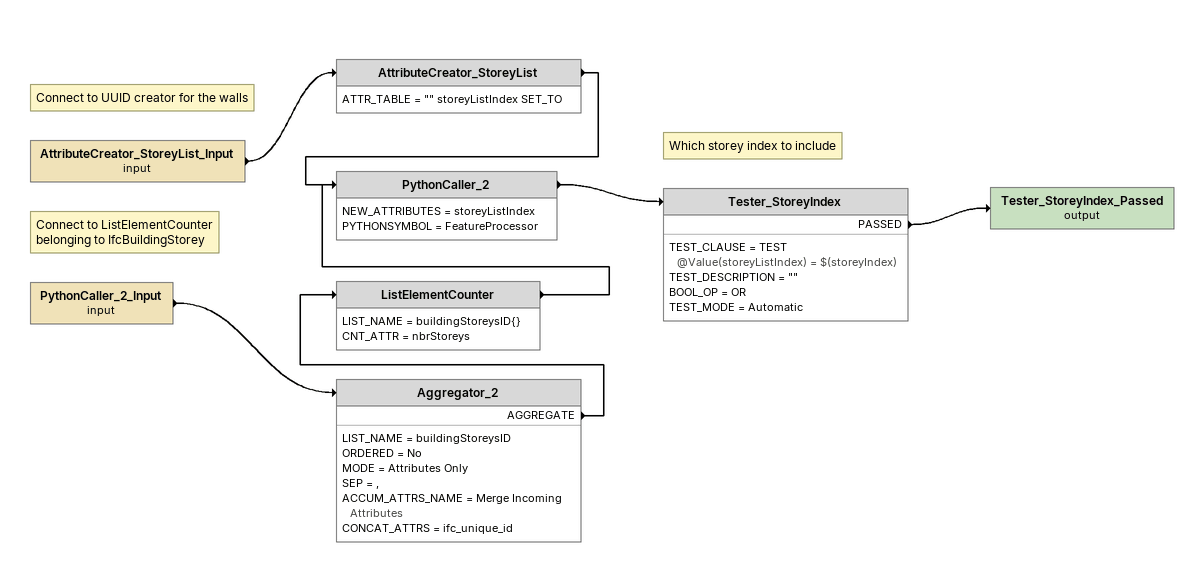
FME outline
Note: Connect to UUID creator for the walls
AttributeCreator_StoreyList_Input (input)
    -> AttributeCreator_StoreyList
AttributeCreator_StoreyList
    ATTR_TABLE = "" storeyListIndex SET_TO
    -> PythonCaller_2
Note: Connect to ListElementCounter / belonging to IfcBuildingStorey
PythonCaller_2_Input (input)
    -> Aggregator_2
Aggregator_2
    LIST_NAME = buildingStoreysID
    ORDERED = No
    MODE = Attributes Only
    SEP = ,
    ACCUM_ATTRS_NAME = Merge Incoming Attributes
    CONCAT_ATTRS = ifc_unique_id
    AGGREGATE -> ListElementCounter
ListElementCounter
    LIST_NAME = buildingStoreysID{}
    CNT_ATTR = nbrStoreys
    -> PythonCaller_2
PythonCaller_2
    NEW_ATTRIBUTES = storeyListIndex
    PYTHONSYMBOL = FeatureProcessor
    -> Tester_StoreyIndex
Note: Which storey index to include
Tester_StoreyIndex
    TEST_CLAUSE = TEST @Value(storeyListIndex) = $(storeyIndex)
    TEST_DESCRIPTION = ""
    BOOL_OP = OR
    TEST_MODE = Automatic
    PASSED -> Tester_StoreyIndex_Passed (output)
Tester_StoreyIndex_Passed (output)
